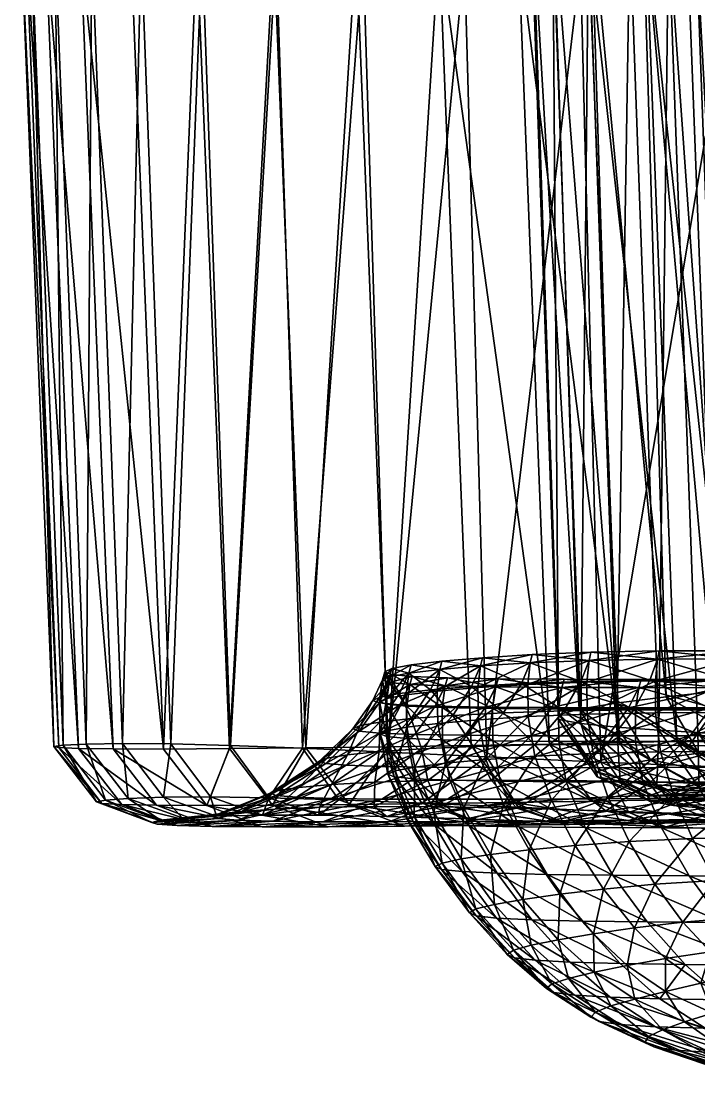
# Model space of a CAD drawing. Header units: centimetres. Extents: x -435 to 435, y -484 to 487.
# Drawn here: x -434.42 to -421.94, y -421.97 to -402.11 of the extents above; entities that cross this region are included whole.
import ezdxf

# ---------------------------------------------------------------- set-up
doc = ezdxf.new("R2010")
doc.units = ezdxf.units.CM
doc.layers.add('fabric', color=7, linetype='Continuous', true_color=0x58b11b)

msp = doc.modelspace()

# ---------------------------------------------------------------- meshes
at = {"layer": 'fabric', "color": 104, "true_color": 0x009436}
mesh = msp.add_polyface(dxfattribs=at)
corners = [(-424.623, -400.296, -355.979), (-424.109, -415.068, -355.944), (-424.517, -414.991, -378.135), (-423.965, -400.355, -327.902), (-423.442, -415.133, -327.882), (-422.67, -415.189, -296.029), (-423.202, -400.407, -296.039), (-422.49, -400.451, -262.474), (-421.95, -415.236, -262.471), (-421.768, -400.551, -163.008), (-422.145, -400.579, -129.389), (-421.581, -415.367, -129.389), (-421.209, -415.339, -163.008), (-421.729, -400.521, -196.22), (-421.176, -415.309, -196.221), (-421.984, -400.488, -229.288), (-421.438, -415.275, -229.288), (-424.11, -401.073, 239.639), (-423.74, -415.781, 239), (-425.841, -415.681, 236.264), (-421.294, -401.176, 242.117), (-420.973, -415.891, 241.434), (-421.401, -414.45, -407.911), (-421.808, -399.737, -408.113), (-422.968, -399.852, -406.591), (-422.531, -414.574, -406.422), (-420.098, -414.329, -409.12), (-420.472, -399.625, -409.353), (-423.921, -399.958, -404.743), (-423.462, -414.691, -404.607), (-424.616, -400.057, -400.665), (-424.139, -414.801, -400.559), (-425.02, -400.227, -378.188), (-424.509, -414.902, -392.371), (-425, -400.147, -392.448), (-422.903, -400.607, -95.103), (-422.333, -415.395, -95.103), (-423.968, -400.634, -60.634), (-423.392, -415.422, -60.634), (-425.264, -400.66, -26.466), (-424.683, -415.449, -26.466), (-419.581, -413.745, 234.979), (-419.605, -413.899, 234.994), (-421.244, -413.877, 232.714), (-421.216, -413.724, 232.701), (-421.281, -414.277, 232.705), (-423.922, -413.754, 227.104), (-423.955, -413.906, 227.116), (-425.042, -413.949, 223.717), (-425.007, -413.797, 223.707), (-425.086, -414.349, 223.716), (-422.692, -413.881, 230.101), (-422.661, -413.729, 230.089), (-422.732, -414.281, 230.095), (-423.998, -414.306, 227.112)]
mesh.append_faces([[corners[k] for k in face] for face in [(0, 1, 2), (3, 4, 1), (1, 0, 3), (5, 6, 7), (7, 8, 5), (4, 3, 6), (6, 5, 4), (9, 10, 11), (11, 12, 9), (13, 9, 12), (12, 14, 13), (7, 15, 16), (16, 8, 7), (15, 13, 14), (14, 16, 15), (17, 18, 19), (20, 21, 18), (18, 17, 20), (22, 23, 24), (24, 25, 22), (26, 27, 23), (23, 22, 26), (28, 29, 25), (25, 24, 28), (30, 31, 29), (29, 28, 30), (32, 2, 33), (31, 30, 34), (34, 33, 31), (35, 36, 11), (11, 10, 35), (37, 38, 36), (36, 35, 37), (38, 37, 39), (39, 40, 38), (41, 42, 43), (43, 44, 41), (45, 43, 42), (46, 47, 48), (48, 49, 46), (50, 48, 47), (51, 52, 44), (44, 43, 51), (53, 51, 43), (47, 46, 52), (52, 51, 47), (54, 47, 51)]], dxfattribs={"vtx2": -1, "color": 104})
mesh = msp.add_polyface(dxfattribs=at)
corners = [(-424.517, -414.991, -378.135), (-425.02, -400.227, -378.188), (-424.623, -400.296, -355.979), (-425.841, -415.681, 236.264), (-426.255, -400.976, 236.853), (-424.11, -401.073, 239.639), (-433.334, -400.751, 145.337), (-432.731, -415.536, 145.299), (-431.805, -415.538, 123.001), (-432.407, -400.751, 123.024), (-433.975, -400.745, 164.524), (-433.373, -415.526, 164.466), (-433.737, -415.51, 180.534), (-434.336, -400.735, 180.619), (-434.423, -400.722, 193.655), (-433.828, -415.49, 193.535), (-431.088, -400.755, 226.297), (-430.569, -415.473, 225.896), (-431.672, -415.442, 221.625), (-432.214, -400.715, 221.961), (-429.729, -400.813, 230.208), (-429.24, -415.524, 229.74), (-427.669, -415.594, 233.187), (-428.123, -400.888, 233.717), (-434.241, -400.707, 203.663), (-433.655, -415.466, 203.498), (-433.804, -400.697, 211.287), (-433.228, -415.446, 211.071), (-432.562, -415.436, 216.898), (-433.124, -400.698, 217.172), (-424.509, -414.902, -392.371), (-425, -400.147, -392.448), (-424.683, -415.449, -26.466), (-425.264, -400.66, -26.466), (-426.717, -400.685, 6.917), (-426.13, -415.473, 6.915), (-431.189, -400.742, 97.554), (-430.589, -415.531, 97.54), (-429.772, -400.727, 69.398), (-429.176, -415.516, 69.391), (-428.251, -400.708, 39.029), (-427.659, -415.497, 39.025), (-425.007, -413.797, 223.707), (-425.042, -413.949, 223.717), (-425.958, -414.004, 219.866), (-425.921, -413.853, 219.857), (-426.004, -414.404, 219.867), (-427.237, -413.987, 210.033), (-427.277, -414.138, 210.039), (-427.636, -414.205, 202.767), (-427.595, -414.054, 202.763), (-426.71, -414.069, 215.523), (-426.672, -413.918, 215.515)]
mesh.append_faces([[corners[k] for k in face] for face in [(0, 1, 2), (3, 4, 5), (6, 7, 8), (8, 9, 6), (10, 11, 7), (7, 6, 10), (12, 13, 14), (14, 15, 12), (11, 10, 13), (13, 12, 11), (16, 17, 18), (18, 19, 16), (20, 21, 17), (17, 16, 20), (22, 23, 4), (4, 3, 22), (21, 20, 23), (23, 22, 21), (24, 25, 15), (15, 14, 24), (26, 27, 25), (25, 24, 26), (28, 29, 19), (19, 18, 28), (27, 26, 29), (29, 28, 27), (30, 31, 1), (32, 33, 34), (34, 35, 32), (36, 9, 8), (8, 37, 36), (38, 36, 37), (37, 39, 38), (34, 40, 41), (41, 35, 34), (40, 38, 39), (39, 41, 40), (42, 43, 44), (44, 45, 42), (46, 44, 43), (47, 48, 49), (49, 50, 47), (51, 52, 45), (45, 44, 51), (48, 47, 52), (52, 51, 48)]], dxfattribs={"vtx2": -1, "color": 104})
at = {"layer": 'fabric', "color": 146, "true_color": 0x006c85}
mesh = msp.add_polyface(dxfattribs=at)
corners = [(-424.422, -414.834, 227.3), (-424.957, -415.464, 227.517), (-423.633, -415.457, 230.574), (-425.042, -413.949, 223.717), (-425.007, -413.797, 223.707), (-425.921, -413.853, 219.857), (-425.958, -414.004, 219.866), (-425.2, -414.331, 223.766), (-426.123, -414.384, 219.907), (-423.955, -413.906, 227.116), (-423.922, -413.754, 227.104), (-424.105, -414.29, 227.173), (-426.091, -415.491, 224.051), (-425.532, -414.869, 223.872), (-426.467, -414.918, 219.992), (-427.045, -415.532, 220.136), (-427.234, -414.978, 215.622), (-426.88, -414.447, 215.555), (-426.672, -413.918, 215.515), (-426.71, -414.069, 215.523), (-427.237, -413.987, 210.033), (-427.277, -414.138, 210.039), (-426.609, -414.374, 145.322), (-426.565, -414.224, 145.322), (-425.632, -414.242, 123.115), (-425.677, -414.391, 123.114), (-426.793, -414.747, 145.32), (-425.862, -414.764, 123.109), (-427.261, -414.348, 164.364), (-427.444, -414.722, 164.365), (-426.24, -415.285, 123.098), (-426.861, -415.876, 123.08), (-427.789, -415.861, 145.304), (-427.169, -415.269, 145.314), (-425.022, -415.293, 97.691), (-425.645, -415.882, 97.667), (-424.643, -414.774, 97.705), (-423.608, -415.296, 69.57), (-424.233, -415.883, 69.544), (-423.227, -414.778, 69.586), (-424.411, -414.252, 97.713), (-424.456, -414.401, 97.712)]
mesh.append_faces([[corners[k] for k in face] for face in [(0, 1, 2), (3, 4, 5), (5, 6, 3), (7, 3, 6), (6, 8, 7), (9, 10, 4), (4, 3, 9), (11, 9, 3), (3, 7, 11), (12, 13, 14), (14, 15, 12), (1, 0, 13), (13, 12, 1), (13, 7, 8), (8, 14, 13), (0, 11, 7), (7, 13, 0), (15, 14, 16), (17, 16, 14), (14, 8, 17), (18, 19, 6), (6, 5, 18), (19, 18, 20), (19, 17, 8), (8, 6, 19), (17, 19, 21), (22, 23, 24), (24, 25, 22), (26, 22, 25), (25, 27, 26), (23, 22, 28), (22, 26, 29), (30, 31, 32), (33, 26, 27), (27, 30, 33), (34, 35, 31), (31, 30, 34), (36, 34, 30), (30, 27, 36), (37, 38, 35), (35, 34, 37), (34, 36, 39), (40, 41, 25), (25, 24, 40), (41, 36, 27), (27, 25, 41)]], dxfattribs={"vtx2": -1, "color": 146})
mesh = msp.add_polyface(dxfattribs=at)
corners = [(-419.605, -413.899, 234.994), (-419.581, -413.745, 234.979), (-421.216, -413.724, 232.701), (-421.244, -413.877, 232.714), (-419.719, -414.29, 235.077), (-421.372, -414.266, 232.789), (-420.383, -415.509, 235.61), (-419.965, -414.85, 235.269), (-421.646, -414.821, 232.959), (-422.111, -415.471, 233.259), (-423.129, -414.816, 230.316), (-423.633, -415.457, 230.574), (-422.831, -414.268, 230.168), (-424.422, -414.834, 227.3), (-424.105, -414.29, 227.173), (-422.661, -413.729, 230.089), (-422.691, -413.881, 230.101), (-423.922, -413.754, 227.104), (-423.955, -413.906, 227.116), (-423.227, -414.778, 69.586), (-423.608, -415.296, 69.57), (-425.022, -415.293, 97.691), (-422.993, -414.257, 69.596), (-423.039, -414.406, 69.594), (-424.456, -414.401, 97.712), (-424.411, -414.252, 97.713), (-424.643, -414.774, 97.705), (-421.518, -414.407, 39.237), (-421.472, -414.258, 39.239), (-419.939, -414.257, 7.122), (-419.985, -414.406, 7.12), (-421.707, -414.778, 39.229), (-420.176, -414.776, 7.112), (-422.717, -415.879, 39.187), (-422.09, -415.294, 39.213), (-420.561, -415.291, 7.097), (-421.19, -415.873, 7.072), (-424.233, -415.883, 69.544), (-419.113, -415.288, -26.301), (-419.745, -415.867, -26.324)]
mesh.append_faces([[corners[k] for k in face] for face in [(0, 1, 2), (2, 3, 0), (4, 0, 3), (3, 5, 4), (6, 7, 8), (8, 9, 6), (7, 4, 5), (5, 8, 7), (10, 11, 9), (9, 8, 10), (12, 10, 8), (8, 5, 12), (11, 10, 13), (14, 13, 10), (10, 12, 14), (15, 16, 3), (3, 2, 15), (17, 18, 16), (16, 15, 17), (16, 12, 5), (5, 3, 16), (18, 14, 12), (12, 16, 18), (19, 20, 21), (22, 23, 24), (24, 25, 22), (23, 19, 26), (26, 24, 23), (27, 28, 29), (29, 30, 27), (31, 27, 30), (30, 32, 31), (23, 22, 28), (28, 27, 23), (19, 23, 27), (27, 31, 19), (33, 34, 35), (35, 36, 33), (37, 20, 34), (34, 33, 37), (34, 31, 32), (32, 35, 34), (20, 19, 31), (31, 34, 20), (38, 39, 36), (36, 35, 38)]], dxfattribs={"vtx2": -1, "color": 146})
at = {"layer": 'fabric', "color": 104, "true_color": 0x009436}
mesh = msp.add_polyface(dxfattribs=at)
corners = [(-423.803, -416.052, -378.042), (-424.517, -414.991, -378.135), (-424.109, -415.068, -355.944), (-420.853, -415.491, -407.536), (-421.401, -414.45, -407.911), (-422.531, -414.574, -406.422), (-421.933, -415.616, -406.105), (-423.462, -414.691, -404.607), (-422.824, -415.738, -404.351), (-424.139, -414.801, -400.559), (-423.814, -415.958, -392.23), (-424.509, -414.902, -392.371), (-423.469, -415.853, -400.363), (-425.857, -415.733, 219.737), (-425.992, -414.999, 219.833), (-425.077, -414.941, 223.671), (-425.086, -414.349, 223.716), (-423.992, -414.896, 227.054), (-423.881, -415.621, 226.904), (-424.952, -415.671, 223.549), (-423.998, -414.306, 227.112), (-425.042, -413.949, 223.717), (-426.004, -414.404, 219.867), (-423.955, -413.906, 227.116), (-421.244, -413.877, 232.714), (-421.281, -414.277, 232.705), (-422.732, -414.281, 230.095), (-422.692, -413.881, 230.101), (-422.635, -415.589, 229.845), (-422.73, -414.869, 230.024), (-421.284, -414.864, 232.623), (-421.207, -415.578, 232.419), (-421.581, -414.805, 39.231), (-421.583, -415.402, 39.22), (-420.055, -415.401, 7.104), (-423.1, -414.804, 69.587), (-423.101, -415.401, 69.576), (-421.472, -414.258, 39.239), (-421.518, -414.407, 39.237), (-419.985, -414.406, 7.12), (-422.993, -414.257, 69.596), (-423.039, -414.406, 69.594), (-420.049, -414.804, 7.114), (-424.456, -414.401, 97.712), (-424.411, -414.252, 97.713), (-425.632, -414.242, 123.115), (-425.677, -414.391, 123.114), (-424.516, -414.8, 97.706), (-425.735, -414.79, 123.108), (-424.514, -415.397, 97.693), (-425.732, -415.387, 123.095)]
mesh.append_faces([[corners[k] for k in face] for face in [(0, 1, 2), (3, 4, 5), (5, 6, 3), (7, 8, 6), (6, 5, 7), (8, 7, 9), (10, 11, 1), (12, 9, 11), (13, 14, 15), (16, 15, 14), (17, 18, 19), (19, 15, 17), (20, 17, 15), (15, 16, 20), (21, 16, 22), (23, 20, 16), (24, 25, 26), (27, 26, 20), (28, 29, 30), (30, 31, 28), (18, 17, 29), (29, 28, 18), (29, 26, 25), (25, 30, 29), (17, 20, 26), (26, 29, 17), (32, 33, 34), (35, 36, 33), (33, 32, 35), (37, 38, 39), (40, 41, 38), (38, 37, 40), (38, 32, 42), (41, 35, 32), (32, 38, 41), (43, 44, 45), (45, 46, 43), (47, 43, 46), (46, 48, 47), (41, 40, 44), (44, 43, 41), (35, 41, 43), (43, 47, 35), (49, 47, 48), (48, 50, 49), (36, 35, 47), (47, 49, 36)]], dxfattribs={"vtx2": -1, "color": 104})
at = {"layer": 'fabric', "color": 146, "true_color": 0x006c85}
mesh = msp.add_polyface(dxfattribs=at)
corners = [(-427.234, -414.978, 215.622), (-427.825, -415.585, 215.733), (-427.045, -415.532, 220.136), (-427.812, -415.042, 210.114), (-428.413, -415.645, 210.196), (-427.451, -414.515, 210.064), (-426.88, -414.447, 215.555), (-427.237, -413.987, 210.033), (-427.277, -414.138, 210.039), (-426.71, -414.069, 215.523), (-427.636, -414.205, 202.767), (-427.595, -414.054, 202.763), (-427.723, -414.114, 193.056), (-427.765, -414.264, 193.059), (-427.813, -414.581, 202.785), (-427.945, -414.64, 193.071), (-428.787, -415.706, 202.876), (-428.179, -415.106, 202.82), (-428.314, -415.164, 193.092), (-428.927, -415.761, 193.126), (-428.197, -415.209, 180.284), (-428.813, -415.804, 180.3), (-427.825, -414.686, 180.273), (-427.818, -415.244, 164.367), (-428.437, -415.838, 164.368), (-427.444, -414.722, 164.365), (-427.601, -414.162, 180.266), (-427.643, -414.312, 180.268), (-427.217, -414.198, 164.364), (-427.261, -414.348, 164.364), (-426.565, -414.224, 145.322), (-426.609, -414.374, 145.322), (-427.789, -415.861, 145.304), (-427.169, -415.269, 145.314), (-426.24, -415.285, 123.098), (-426.793, -414.747, 145.32)]
mesh.append_faces([[corners[k] for k in face] for face in [(0, 1, 2), (3, 4, 1), (1, 0, 3), (5, 3, 0), (0, 6, 5), (7, 8, 9), (8, 5, 6), (10, 11, 12), (12, 13, 10), (14, 10, 13), (13, 15, 14), (8, 7, 11), (11, 10, 8), (5, 8, 10), (10, 14, 5), (16, 17, 18), (18, 19, 16), (4, 3, 17), (17, 16, 4), (17, 14, 15), (15, 18, 17), (3, 5, 14), (14, 17, 3), (20, 21, 19), (19, 18, 20), (22, 20, 18), (18, 15, 22), (23, 24, 21), (21, 20, 23), (25, 23, 20), (20, 22, 25), (26, 27, 13), (13, 12, 26), (28, 29, 27), (27, 26, 28), (27, 22, 15), (15, 13, 27), (29, 25, 22), (22, 27, 29), (29, 28, 30), (25, 29, 31), (32, 33, 34), (24, 23, 33), (33, 32, 24), (23, 25, 35), (35, 33, 23)]], dxfattribs={"vtx2": -1, "color": 146})
at = {"layer": 'fabric', "color": 104, "true_color": 0x009436}
mesh = msp.add_polyface(dxfattribs=at)
corners = [(-426.666, -414.773, 145.317), (-426.661, -415.369, 145.305), (-425.732, -415.387, 123.095), (-425.735, -414.79, 123.108), (-427.317, -414.747, 164.361), (-427.311, -415.344, 164.348), (-426.565, -414.224, 145.322), (-426.609, -414.374, 145.322), (-425.677, -414.391, 123.114), (-425.632, -414.242, 123.115), (-427.217, -414.198, 164.364), (-427.261, -414.348, 164.364), (-427.643, -414.312, 180.268), (-427.601, -414.162, 180.266), (-427.723, -414.114, 193.056), (-427.765, -414.264, 193.059), (-427.698, -414.711, 180.265), (-427.818, -414.664, 193.058), (-427.691, -415.308, 180.252), (-427.809, -415.26, 193.044), (-425.992, -414.999, 219.833), (-426.004, -414.404, 219.867), (-425.086, -414.349, 223.716), (-427.687, -414.604, 202.768), (-427.677, -415.201, 202.751), (-427.531, -415.942, 202.703), (-427.314, -415.133, 210.02), (-427.327, -414.538, 210.04), (-427.595, -414.054, 202.763), (-427.636, -414.205, 202.767), (-427.277, -414.138, 210.039), (-426.758, -414.469, 215.524), (-426.71, -414.069, 215.523), (-425.958, -414.004, 219.866), (-426.604, -415.802, 215.423), (-426.746, -415.065, 215.498), (-427.17, -415.873, 209.96)]
mesh.append_faces([[corners[k] for k in face] for face in [(0, 1, 2), (2, 3, 0), (4, 5, 1), (1, 0, 4), (6, 7, 8), (8, 9, 6), (10, 11, 7), (7, 6, 10), (7, 0, 3), (3, 8, 7), (11, 4, 0), (0, 7, 11), (12, 13, 14), (14, 15, 12), (16, 12, 15), (15, 17, 16), (11, 10, 13), (13, 12, 11), (4, 11, 12), (12, 16, 4), (18, 16, 17), (17, 19, 18), (5, 4, 16), (16, 18, 5), (20, 21, 22), (23, 24, 19), (19, 17, 23), (25, 24, 26), (27, 26, 24), (24, 23, 27), (28, 29, 15), (15, 14, 28), (29, 23, 17), (17, 15, 29), (30, 27, 23), (23, 29, 30), (31, 32, 33), (33, 21, 31), (27, 30, 32), (32, 31, 27), (34, 35, 20), (36, 26, 35), (35, 31, 21), (21, 20, 35), (26, 27, 31), (31, 35, 26)]], dxfattribs={"vtx2": -1, "color": 104})
mesh = msp.add_polyface(dxfattribs=at)
corners = [(-427.042, -416.536, 232.613), (-427.669, -415.594, 233.187), (-425.841, -415.681, 236.264), (-425.265, -416.614, 235.618), (-426.13, -415.473, 6.915), (-425.342, -416.523, 6.925), (-423.899, -416.5, -26.456), (-426.867, -416.545, 39.034), (-426.52, -416.113, 145.28), (-426.167, -416.953, 145.241), (-425.241, -416.972, 123.041), (-425.593, -416.131, 123.074), (-427.168, -416.087, 164.32), (-426.814, -416.925, 164.273), (-424.725, -417.852, 122.999), (-425.649, -417.831, 145.191), (-426.296, -417.801, 164.211), (-427.193, -416.887, 180.161), (-425.531, -416.553, 219.554), (-425.857, -415.733, 219.737), (-424.952, -415.671, 223.549), (-425.062, -417.401, 219.308), (-424.65, -416.482, 223.318), (-426.263, -416.628, 215.278), (-426.604, -415.802, 215.423), (-425.772, -417.485, 215.083), (-426.821, -416.703, 209.846), (-426.316, -417.567, 209.691), (-426.928, -416.122, 224.322), (-426.091, -415.491, 224.051), (-427.045, -415.532, 220.136), (-425.759, -416.11, 227.849), (-424.957, -415.464, 227.517), (-426.709, -416.604, 228.267), (-426.21, -416.825, 232.027), (-424.497, -416.889, 234.948), (-425.288, -416.629, 231.467), (-424.391, -416.117, 230.97), (-425.846, -416.948, 39.063), (-424.323, -416.93, 6.953), (-427.359, -416.963, 69.424), (-426.239, -416.876, 69.463), (-424.726, -416.865, 39.103), (-425.645, -415.882, 97.667), (-426.564, -416.466, 97.633), (-427.779, -416.461, 123.052), (-426.861, -415.876, 123.08), (-424.233, -415.883, 69.544), (-425.154, -416.463, 69.505), (-427.649, -416.882, 97.594), (-426.661, -415.369, 145.305), (-425.732, -415.387, 123.095), (-427.311, -415.344, 164.348), (-425.077, -414.941, 223.671), (-425.992, -414.999, 219.833), (-426.746, -415.065, 215.498), (-427.17, -415.873, 209.96), (-424.377, -416.142, 97.674)]
mesh.append_faces([[corners[k] for k in face] for face in [(0, 1, 2), (2, 3, 0), (4, 5, 6), (7, 5, 4), (8, 9, 10), (10, 11, 8), (12, 13, 9), (9, 8, 12), (14, 10, 9), (15, 9, 13), (16, 13, 17), (18, 19, 20), (21, 18, 22), (23, 24, 19), (19, 18, 23), (25, 23, 18), (18, 21, 25), (24, 23, 26), (27, 26, 23), (23, 25, 27), (28, 29, 30), (31, 32, 29), (29, 28, 31), (33, 31, 28), (34, 0, 3), (3, 35, 34), (36, 34, 35), (34, 36, 33), (31, 33, 36), (36, 37, 31), (7, 38, 39), (39, 5, 7), (40, 41, 42), (42, 38, 40), (43, 44, 45), (45, 46, 43), (47, 48, 44), (44, 43, 47), (48, 41, 49), (49, 44, 48), (50, 8, 11), (11, 51, 50), (8, 50, 52), (53, 20, 19), (54, 19, 24), (55, 24, 56), (51, 11, 57)]], dxfattribs={"vtx2": -1, "color": 104})
mesh = msp.add_polyface(dxfattribs=at)
corners = [(-424.109, -415.068, -355.944), (-423.381, -416.132, -355.887), (-423.803, -416.052, -378.042), (-423.442, -415.133, -327.882), (-423.74, -415.781, 239), (-423.224, -416.71, 238.289), (-425.265, -416.614, 235.618), (-425.841, -415.681, 236.264), (-424.139, -414.801, -400.559), (-423.469, -415.853, -400.363), (-422.824, -415.738, -404.351), (-424.517, -414.991, -378.135), (-423.814, -415.958, -392.23), (-424.509, -414.902, -392.371), (-423.899, -416.5, -26.456), (-424.683, -415.449, -26.466), (-426.13, -415.473, 6.915), (-422.612, -416.476, -60.624), (-423.392, -415.422, -60.634), (-424.952, -415.671, 223.549), (-424.65, -416.482, 223.318), (-425.531, -416.553, 219.554), (-423.881, -415.621, 226.904), (-423.608, -416.423, 226.622), (-424.213, -417.319, 223.01), (-425.062, -417.401, 219.308), (-423.214, -417.246, 226.245), (-422.635, -415.589, 229.845), (-424.028, -416.985, 97.645), (-424.377, -416.142, 97.674), (-425.593, -416.131, 123.074), (-425.241, -416.972, 123.041), (-423.514, -417.867, 97.61), (-422.62, -416.992, 69.533), (-422.966, -416.147, 69.558), (-422.533, -416.974, 237.537), (-424.497, -416.889, 234.948), (-423.644, -416.676, 234.3), (-425.288, -416.629, 231.467), (-423.633, -415.457, 230.574), (-424.391, -416.117, 230.97), (-422.813, -416.146, 233.721), (-424.957, -415.464, 227.517), (-425.759, -416.11, 227.849), (-424.726, -416.865, 39.103), (-423.64, -416.456, 39.147), (-422.115, -416.446, 7.034), (-423.203, -416.851, 6.992), (-425.154, -416.463, 69.505), (-424.233, -415.883, 69.544), (-422.717, -415.879, 39.187), (-426.239, -416.876, 69.463), (-425.846, -416.948, 39.063), (-424.323, -416.93, 6.953), (-422.881, -416.91, -26.43), (-425.342, -416.523, 6.925), (-422.837, -416.501, -377.895), (-422.876, -416.409, -392.005), (-422.569, -416.305, -400.047), (-424.514, -415.397, 97.693), (-425.732, -415.387, 123.095), (-423.101, -415.401, 69.576)]
mesh.append_faces([[corners[k] for k in face] for face in [(0, 1, 2), (1, 0, 3), (4, 5, 6), (6, 7, 4), (8, 9, 10), (11, 2, 12), (13, 12, 9), (14, 15, 16), (17, 18, 15), (15, 14, 17), (19, 20, 21), (22, 23, 20), (20, 19, 22), (20, 24, 25), (23, 26, 24), (24, 20, 23), (23, 22, 27), (28, 29, 30), (30, 31, 28), (32, 28, 31), (33, 34, 29), (29, 28, 33), (5, 35, 36), (36, 6, 5), (37, 36, 35), (36, 37, 38), (39, 40, 41), (42, 43, 40), (40, 39, 42), (40, 38, 37), (37, 41, 40), (44, 45, 46), (46, 47, 44), (48, 49, 50), (50, 45, 48), (51, 48, 45), (45, 44, 51), (52, 44, 47), (47, 53, 52), (54, 14, 55), (55, 53, 54), (56, 2, 1), (57, 12, 2), (58, 9, 12), (29, 59, 60), (34, 61, 59), (59, 29, 34)]], dxfattribs={"vtx2": -1, "color": 104})
mesh = msp.add_polyface(dxfattribs=at)
corners = [(-428.57, -416.477, 229.241), (-429.24, -415.524, 229.74), (-427.669, -415.594, 233.187), (-427.042, -416.536, 232.613), (-426.13, -415.473, 6.915), (-427.659, -415.497, 39.025), (-426.867, -416.545, 39.034), (-429.176, -415.516, 69.391), (-428.381, -416.563, 69.397), (-427.193, -416.887, 180.161), (-427.547, -416.05, 180.219), (-427.665, -416.002, 193.005), (-427.311, -416.838, 192.933), (-426.675, -417.761, 180.084), (-426.814, -416.925, 164.273), (-427.168, -416.087, 164.32), (-427.531, -415.942, 202.703), (-427.179, -416.775, 202.612), (-427.17, -415.873, 209.96), (-426.821, -416.703, 209.846), (-426.795, -417.709, 192.836), (-426.666, -417.643, 202.49), (-426.604, -415.802, 215.423), (-427.045, -415.532, 220.136), (-427.907, -416.151, 220.351), (-426.928, -416.122, 224.322), (-427.919, -416.599, 224.664), (-428.928, -416.614, 220.622), (-426.709, -416.604, 228.267), (-427.686, -416.782, 228.74), (-428.939, -416.759, 225.054), (-426.21, -416.825, 232.027), (-427.825, -415.585, 215.733), (-428.707, -416.195, 215.898), (-428.413, -415.645, 210.196), (-428.706, -416.449, 145.288), (-427.789, -415.861, 145.304), (-426.861, -415.876, 123.08), (-427.779, -416.461, 123.052), (-427.359, -416.963, 69.424), (-425.846, -416.948, 39.063), (-429.792, -416.575, 97.54), (-426.239, -416.876, 69.463), (-428.768, -416.972, 97.561), (-427.649, -416.882, 97.594), (-426.564, -416.466, 97.633), (-428.863, -416.881, 123.023), (-427.311, -415.344, 164.348), (-426.52, -416.113, 145.28), (-427.691, -415.308, 180.252), (-427.809, -415.26, 193.044), (-427.677, -415.201, 202.751), (-427.314, -415.133, 210.02)]
mesh.append_faces([[corners[k] for k in face] for face in [(0, 1, 2), (2, 3, 0), (4, 5, 6), (5, 7, 8), (8, 6, 5), (9, 10, 11), (11, 12, 9), (13, 9, 12), (14, 15, 10), (10, 9, 14), (16, 17, 12), (12, 11, 16), (18, 19, 17), (17, 16, 18), (20, 12, 17), (21, 17, 19), (19, 18, 22), (23, 24, 25), (26, 25, 24), (24, 27, 26), (25, 26, 28), (0, 29, 30), (29, 28, 26), (26, 30, 29), (29, 0, 3), (3, 31, 29), (28, 29, 31), (32, 33, 24), (24, 23, 32), (33, 32, 34), (35, 36, 37), (37, 38, 35), (8, 39, 40), (40, 6, 8), (39, 8, 41), (42, 39, 43), (43, 44, 42), (45, 44, 46), (46, 38, 45), (47, 15, 48), (10, 49, 50), (50, 11, 10), (15, 47, 49), (49, 10, 15), (51, 16, 11), (11, 50, 51), (52, 18, 16)]], dxfattribs={"vtx2": -1, "color": 104})
mesh = msp.add_polyface(dxfattribs=at)
corners = [(-423.442, -415.133, -327.882), (-422.704, -416.198, -327.849), (-423.381, -416.132, -355.887), (-421.924, -416.254, -296.014), (-422.67, -415.189, -296.029), (-421.95, -415.236, -262.471), (-423.224, -416.71, 238.289), (-423.74, -415.781, 239), (-420.973, -415.891, 241.434), (-423.392, -415.422, -60.634), (-422.612, -416.476, -60.624), (-421.558, -416.451, -95.096), (-422.333, -415.395, -95.103), (-422.396, -416.381, 229.513), (-422.635, -415.589, 229.845), (-421.207, -415.578, 232.419), (-422.049, -417.191, 229.068), (-421.004, -416.361, 232.042), (-423.608, -416.423, 226.622), (-423.214, -417.246, 226.245), (-422.966, -416.147, 69.558), (-422.62, -416.992, 69.533), (-421.108, -416.996, 39.182), (-421.451, -416.149, 39.204), (-422.109, -417.876, 69.502), (-424.028, -416.985, 97.645), (-422.111, -415.471, 233.259), (-422.813, -416.146, 233.721), (-421.016, -416.199, 236.14), (-421.764, -416.745, 236.802), (-423.644, -416.676, 234.3), (-422.533, -416.974, 237.537), (-420.522, -416.82, 240.665), (-423.633, -415.457, 230.574), (-423.64, -416.456, 39.147), (-422.717, -415.879, 39.187), (-421.19, -415.873, 7.072), (-422.115, -416.446, 7.034), (-421.761, -416.836, -26.395), (-422.881, -416.91, -26.43), (-424.323, -416.93, 6.953), (-423.203, -416.851, 6.992), (-421.596, -416.89, -60.603), (-423.899, -416.5, -26.456), (-420.671, -416.436, -26.358), (-422.398, -416.578, -355.798), (-422.837, -416.501, -377.895), (-421.709, -416.642, -327.802), (-421.754, -416.485, -377.72), (-422.824, -415.738, -404.351), (-421.974, -416.193, -403.937), (-421.146, -416.076, -405.593), (-421.933, -415.616, -406.105), (-423.469, -415.853, -400.363), (-422.569, -416.305, -400.047), (-421.027, -416.196, -403.436), (-423.803, -416.052, -378.042), (-422.876, -416.409, -392.005), (-421.824, -416.398, -391.735), (-423.814, -415.958, -392.23), (-421.562, -416.301, -399.665), (-423.101, -415.401, 69.576), (-421.583, -415.402, 39.22)]
mesh.append_faces([[corners[k] for k in face] for face in [(0, 1, 2), (3, 4, 5), (1, 0, 4), (4, 3, 1), (6, 7, 8), (9, 10, 11), (11, 12, 9), (13, 14, 15), (16, 13, 17), (14, 13, 18), (19, 18, 13), (13, 16, 19), (20, 21, 22), (22, 23, 20), (24, 21, 25), (26, 27, 28), (29, 28, 27), (27, 30, 29), (31, 6, 32), (31, 29, 30), (27, 26, 33), (34, 35, 36), (36, 37, 34), (38, 39, 40), (40, 41, 38), (42, 10, 43), (43, 39, 42), (44, 38, 41), (41, 37, 44), (2, 45, 46), (1, 47, 45), (45, 2, 1), (48, 46, 45), (47, 1, 3), (49, 50, 51), (51, 52, 49), (53, 54, 50), (50, 49, 53), (55, 50, 54), (56, 46, 57), (58, 57, 46), (46, 48, 58), (59, 57, 54), (60, 54, 57), (57, 58, 60), (61, 20, 23), (23, 62, 61)]], dxfattribs={"vtx2": -1, "color": 104})
mesh = msp.add_polyface(dxfattribs=at)
corners = [(-421.95, -415.236, -262.471), (-421.199, -416.3, -262.466), (-421.924, -416.254, -296.014), (-421.209, -415.339, -163.008), (-421.581, -415.367, -129.389), (-420.809, -416.425, -129.385), (-420.443, -416.399, -163.007), (-421.176, -415.309, -196.221), (-421.438, -415.275, -229.288), (-420.681, -416.339, -229.288), (-420.414, -416.371, -196.221), (-420.973, -415.891, 241.434), (-420.522, -416.82, 240.665), (-423.224, -416.71, 238.289), (-422.333, -415.395, -95.103), (-421.558, -416.451, -95.096), (-421.207, -415.578, 232.419), (-421.004, -416.361, 232.042), (-422.396, -416.381, 229.513), (-420.708, -417.16, 231.534), (-422.049, -417.191, 229.068), (-421.451, -416.149, 39.204), (-421.108, -416.996, 39.182), (-419.586, -416.998, 7.071), (-420.602, -417.883, 39.155), (-422.62, -416.992, 69.533), (-421.016, -416.199, 236.14), (-420.383, -415.509, 235.61), (-422.111, -415.471, 233.259), (-419.918, -417.075, 239.837), (-422.533, -416.974, 237.537), (-421.764, -416.745, 236.802), (-419.796, -416.847, -129.374), (-422.612, -416.476, -60.624), (-421.596, -416.89, -60.603), (-420.543, -416.868, -95.079), (-420.476, -416.82, -60.573), (-422.881, -416.91, -26.43), (-421.761, -416.836, -26.395), (-419.745, -415.867, -26.324), (-420.671, -416.436, -26.358), (-422.115, -416.446, 7.034), (-421.19, -415.873, 7.072), (-421.294, -416.556, -355.693), (-420.206, -416.213, -355.585), (-420.685, -416.148, -377.539), (-421.754, -416.485, -377.72), (-420.594, -416.615, -327.746), (-422.398, -416.578, -355.798), (-421.709, -416.642, -327.802), (-420.924, -416.695, -295.993), (-420.195, -416.738, -262.46), (-421.562, -416.301, -399.665), (-420.572, -415.98, -399.272), (-420.097, -415.885, -402.92), (-421.027, -416.196, -403.436), (-421.974, -416.193, -403.937), (-420.275, -416.088, -404.975), (-421.146, -416.076, -405.593), (-422.569, -416.305, -400.047), (-420.788, -416.069, -391.456), (-421.824, -416.398, -391.735), (-420.143, -415.957, -406.934), (-420.853, -415.491, -407.536), (-421.933, -415.616, -406.105), (-421.583, -415.402, 39.22), (-419.926, -416.149, 7.09)]
mesh.append_faces([[corners[k] for k in face] for face in [(0, 1, 2), (3, 4, 5), (5, 6, 3), (7, 3, 6), (0, 8, 9), (9, 1, 0), (8, 7, 10), (10, 9, 8), (11, 12, 13), (14, 15, 5), (5, 4, 14), (16, 17, 18), (17, 19, 20), (21, 22, 23), (24, 22, 25), (26, 27, 28), (12, 29, 30), (31, 30, 29), (32, 5, 15), (33, 34, 35), (35, 15, 33), (36, 34, 37), (37, 38, 36), (39, 40, 41), (41, 42, 39), (43, 44, 45), (45, 46, 43), (44, 43, 47), (48, 43, 46), (49, 47, 43), (43, 48, 49), (50, 2, 1), (1, 51, 50), (2, 50, 49), (47, 49, 50), (52, 53, 54), (54, 55, 52), (56, 55, 57), (57, 58, 56), (59, 52, 55), (60, 61, 46), (46, 45, 60), (53, 52, 61), (61, 60, 53), (62, 63, 64), (64, 58, 62), (65, 21, 66)]], dxfattribs={"vtx2": -1, "color": 104})
mesh = msp.add_polyface(dxfattribs=at)
corners = [(-432.731, -415.536, 145.299), (-431.931, -416.575, 145.272), (-431.006, -416.58, 122.99), (-431.805, -415.538, 123.001), (-433.373, -415.526, 164.466), (-432.574, -416.562, 164.418), (-432.94, -416.541, 180.457), (-433.737, -415.51, 180.534), (-433.828, -415.49, 193.535), (-433.037, -416.513, 193.419), (-430.938, -416.421, 221.274), (-431.672, -415.442, 221.625), (-430.569, -415.473, 225.896), (-433.655, -415.466, 203.498), (-432.871, -416.481, 203.335), (-433.228, -415.446, 211.071), (-432.456, -416.45, 210.852), (-431.807, -416.428, 216.616), (-432.562, -415.436, 216.898), (-430.589, -415.531, 97.54), (-429.836, -416.355, 193.175), (-430.911, -416.785, 193.24), (-430.759, -416.739, 203.063), (-431.862, -416.851, 203.189), (-432.021, -416.892, 193.321), (-431.458, -416.811, 210.65), (-430.366, -416.69, 210.469), (-430.826, -416.777, 216.349), (-429.981, -416.758, 220.935), (-430.907, -416.966, 145.266), (-429.982, -416.974, 123), (-431.55, -416.95, 164.389), (-430.433, -416.851, 164.374), (-429.788, -416.871, 145.274), (-431.92, -416.925, 180.397), (-430.805, -416.823, 180.353)]
mesh.append_faces([[corners[k] for k in face] for face in [(0, 1, 2), (2, 3, 0), (4, 5, 1), (1, 0, 4), (6, 7, 8), (8, 9, 6), (5, 4, 7), (7, 6, 5), (10, 11, 12), (13, 14, 9), (9, 8, 13), (15, 16, 14), (14, 13, 15), (17, 18, 11), (11, 10, 17), (16, 15, 18), (18, 17, 16), (19, 3, 2), (20, 21, 22), (14, 23, 24), (24, 9, 14), (16, 25, 23), (23, 14, 16), (23, 22, 21), (21, 24, 23), (25, 26, 22), (22, 23, 25), (27, 17, 10), (10, 28, 27), (25, 16, 17), (17, 27, 25), (26, 25, 27), (1, 29, 30), (30, 2, 1), (5, 31, 29), (29, 1, 5), (31, 32, 33), (33, 29, 31), (34, 6, 9), (9, 24, 34), (35, 34, 24), (24, 21, 35), (31, 5, 6), (6, 34, 31), (32, 31, 34), (34, 35, 32)]], dxfattribs={"vtx2": -1, "color": 104})
mesh = msp.add_polyface(dxfattribs=at)
corners = [(-430.569, -415.473, 225.896), (-429.864, -416.438, 225.472), (-430.938, -416.421, 221.274), (-429.24, -415.524, 229.74), (-428.57, -416.477, 229.241), (-431.006, -416.58, 122.99), (-429.792, -416.575, 97.54), (-430.589, -415.531, 97.54), (-429.176, -415.516, 69.391), (-428.381, -416.563, 69.397), (-428.939, -416.759, 225.054), (-429.981, -416.758, 220.935), (-427.919, -416.599, 224.664), (-428.928, -416.614, 220.622), (-429.69, -416.304, 202.958), (-428.787, -415.706, 202.876), (-428.927, -415.761, 193.126), (-429.836, -416.355, 193.175), (-430.759, -416.739, 203.063), (-429.307, -416.248, 210.316), (-428.413, -415.645, 210.196), (-430.366, -416.69, 210.469), (-429.75, -416.646, 216.106), (-430.826, -416.777, 216.349), (-428.707, -416.195, 215.898), (-427.907, -416.151, 220.351), (-429.788, -416.871, 145.274), (-428.706, -416.449, 145.288), (-427.779, -416.461, 123.052), (-428.863, -416.881, 123.023), (-429.352, -416.427, 164.369), (-428.437, -415.838, 164.368), (-427.789, -415.861, 145.304), (-430.433, -416.851, 164.374), (-430.907, -416.966, 145.266), (-429.982, -416.974, 123), (-428.813, -415.804, 180.3), (-429.726, -416.396, 180.322), (-430.805, -416.823, 180.353), (-430.911, -416.785, 193.24), (-428.768, -416.972, 97.561), (-427.649, -416.882, 97.594), (-427.359, -416.963, 69.424)]
mesh.append_faces([[corners[k] for k in face] for face in [(0, 1, 2), (3, 4, 1), (1, 0, 3), (5, 6, 7), (8, 7, 6), (6, 9, 8), (1, 10, 11), (11, 2, 1), (10, 1, 4), (10, 12, 13), (13, 11, 10), (14, 15, 16), (16, 17, 14), (18, 14, 17), (19, 20, 15), (15, 14, 19), (21, 19, 14), (14, 18, 21), (22, 23, 11), (11, 13, 22), (23, 22, 21), (20, 19, 24), (24, 22, 13), (13, 25, 24), (19, 21, 22), (22, 24, 19), (26, 27, 28), (28, 29, 26), (30, 31, 32), (32, 27, 30), (33, 30, 27), (27, 26, 33), (34, 26, 29), (29, 35, 34), (36, 37, 17), (17, 16, 36), (31, 30, 37), (37, 36, 31), (37, 38, 39), (39, 17, 37), (30, 33, 38), (38, 37, 30), (40, 6, 5), (5, 35, 40), (41, 40, 35), (35, 29, 41), (6, 40, 42)]], dxfattribs={"vtx2": -1, "color": 104})
mesh = msp.add_polyface(dxfattribs=at)
corners = [(-424.603, -420.028, 179.808), (-425.333, -419.389, 179.901), (-425.463, -419.328, 192.606), (-424.741, -419.96, 192.493), (-424.215, -420.079, 163.987), (-424.95, -419.436, 164.063), (-425.35, -419.25, 202.203), (-424.64, -419.874, 202.063), (-425.025, -419.159, 209.33), (-424.334, -419.773, 209.156), (-424.522, -419.058, 214.627), (-425.649, -417.831, 145.191), (-425.012, -418.69, 145.133), (-424.09, -418.713, 122.951), (-424.725, -417.852, 122.999), (-425.659, -418.658, 164.14), (-424.303, -419.471, 145.07), (-426.296, -417.801, 164.211), (-426.167, -416.953, 145.241), (-426.814, -416.925, 164.273), (-427.311, -416.838, 192.933), (-426.795, -417.709, 192.836), (-426.675, -417.761, 180.084), (-427.193, -416.887, 180.161), (-426.039, -418.615, 179.995), (-426.163, -418.559, 192.724), (-424.494, -418.219, 219.025), (-425.062, -417.401, 219.308), (-424.213, -417.319, 223.01), (-426.041, -418.487, 202.35), (-426.666, -417.643, 202.49), (-425.701, -418.405, 209.514), (-426.316, -417.567, 209.691), (-427.179, -416.775, 202.612), (-426.821, -416.703, 209.846), (-425.176, -418.314, 214.859), (-425.772, -417.485, 215.083), (-425.241, -416.972, 123.041), (-423.514, -417.867, 97.61)]
mesh.append_faces([[corners[k] for k in face] for face in [(0, 1, 2), (2, 3, 0), (4, 5, 1), (1, 0, 4), (6, 7, 3), (3, 2, 6), (8, 9, 7), (7, 6, 8), (9, 8, 10), (11, 12, 13), (13, 14, 11), (15, 5, 16), (16, 12, 15), (17, 15, 12), (12, 11, 17), (18, 11, 14), (19, 17, 11), (20, 21, 22), (23, 22, 17), (1, 24, 25), (25, 2, 1), (5, 15, 24), (24, 1, 5), (24, 22, 21), (21, 25, 24), (15, 17, 22), (22, 24, 15), (26, 27, 28), (29, 6, 2), (2, 25, 29), (30, 29, 25), (25, 21, 30), (31, 8, 6), (6, 29, 31), (32, 31, 29), (29, 30, 32), (33, 30, 21), (34, 32, 30), (10, 35, 26), (8, 31, 35), (35, 10, 8), (35, 36, 27), (27, 26, 35), (31, 32, 36), (36, 35, 31), (37, 14, 38)]], dxfattribs={"vtx2": -1, "color": 104})
mesh = msp.add_polyface(dxfattribs=at)
corners = [(-424.303, -419.471, 145.07), (-423.568, -420.117, 145.007), (-422.65, -420.145, 122.846), (-423.383, -419.496, 122.899), (-424.95, -419.436, 164.063), (-424.215, -420.079, 163.987), (-423.378, -420.621, 163.909), (-422.729, -420.662, 144.94), (-423.771, -420.564, 179.716), (-424.603, -420.028, 179.808), (-424.741, -419.96, 192.493), (-423.92, -420.489, 192.384), (-422.76, -421.031, 179.626), (-422.922, -420.949, 192.284), (-422.359, -421.093, 163.827), (-423.115, -418.836, 222.285), (-422.542, -419.403, 221.932), (-423.249, -419.534, 218.454), (-423.875, -418.949, 218.732), (-422.543, -420.01, 218.217), (-423.834, -420.394, 201.934), (-422.856, -420.844, 201.823), (-423.551, -420.28, 209.001), (-422.601, -420.718, 208.875), (-424.64, -419.874, 202.063), (-424.334, -419.773, 209.156), (-423.859, -419.658, 214.407), (-424.522, -419.058, 214.627), (-423.108, -420.151, 214.217), (-425.012, -418.69, 145.133), (-424.09, -418.713, 122.951), (-423.687, -418.122, 222.655), (-424.494, -418.219, 219.025), (-424.213, -417.319, 223.01), (-422.739, -418.034, 225.81), (-423.214, -417.246, 226.245), (-424.028, -416.985, 97.645), (-423.514, -417.867, 97.61), (-422.109, -417.876, 69.502), (-422.18, -419.515, 97.526), (-422.883, -418.73, 97.569), (-424.725, -417.852, 122.999)]
mesh.append_faces([[corners[k] for k in face] for face in [(0, 1, 2), (2, 3, 0), (4, 5, 1), (1, 0, 4), (5, 6, 7), (7, 1, 5), (8, 9, 10), (10, 11, 8), (6, 5, 9), (9, 8, 6), (12, 8, 11), (11, 13, 12), (14, 6, 8), (8, 12, 14), (15, 16, 17), (17, 18, 15), (19, 17, 16), (20, 21, 13), (13, 11, 20), (22, 23, 21), (21, 20, 22), (24, 20, 11), (11, 10, 24), (25, 22, 20), (20, 24, 25), (26, 27, 18), (18, 17, 26), (28, 26, 17), (17, 19, 28), (27, 26, 25), (22, 25, 26), (26, 28, 22), (23, 22, 28), (29, 0, 3), (3, 30, 29), (31, 15, 18), (18, 32, 31), (33, 31, 32), (15, 31, 34), (35, 34, 31), (31, 33, 35), (32, 18, 27), (36, 37, 38), (39, 40, 30), (30, 3, 39), (40, 37, 41), (41, 30, 40)]], dxfattribs={"vtx2": -1, "color": 104})
mesh = msp.add_polyface(dxfattribs=at)
corners = [(-421.815, -420.691, 122.788), (-422.65, -420.145, 122.846), (-423.568, -420.117, 145.007), (-421.892, -419.859, 221.634), (-421.091, -420.24, 221.432), (-421.679, -420.413, 218.047), (-422.543, -420.01, 218.217), (-420.066, -420.583, 221.364), (-420.432, -420.076, 224.24), (-421.136, -419.718, 224.524), (-422.225, -418.731, 225.352), (-421.712, -419.281, 224.909), (-422.542, -419.403, 221.932), (-423.115, -418.836, 222.285), (-420.737, -419.185, 227.455), (-421.183, -418.647, 227.998), (-419.97, -418.597, 230.289), (-419.593, -419.129, 229.635), (-420.256, -419.606, 226.942), (-419.513, -420.388, 224.149), (-419.698, -419.941, 226.486), (-422.195, -420.573, 214.072), (-423.108, -420.151, 214.217), (-419.292, -419.538, 39.094), (-420.786, -419.528, 69.431), (-420.068, -420.178, 69.392), (-421.453, -420.164, 97.481), (-422.18, -419.515, 97.526), (-423.383, -419.496, 122.899), (-420.352, -417.923, 230.936), (-420.708, -417.16, 231.534), (-419.176, -417.162, 233.7), (-422.739, -418.034, 225.81), (-421.632, -417.965, 228.549), (-422.049, -417.191, 229.068), (-423.214, -417.246, 226.245), (-421.482, -418.741, 69.468), (-419.981, -418.75, 39.126), (-422.109, -417.876, 69.502), (-420.602, -417.883, 39.155), (-421.108, -416.996, 39.182), (-419.085, -417.888, 7.048), (-422.62, -416.992, 69.533), (-422.883, -418.73, 97.569), (-423.514, -417.867, 97.61)]
mesh.append_faces([[corners[k] for k in face] for face in [(0, 1, 2), (3, 4, 5), (5, 6, 3), (7, 4, 8), (9, 8, 4), (4, 3, 9), (10, 11, 12), (12, 13, 10), (12, 3, 6), (11, 9, 3), (3, 12, 11), (14, 15, 16), (16, 17, 14), (18, 14, 17), (11, 10, 15), (15, 14, 11), (9, 11, 14), (14, 18, 9), (19, 8, 20), (8, 9, 18), (18, 20, 8), (21, 22, 6), (23, 24, 25), (1, 26, 27), (27, 28, 1), (26, 25, 24), (24, 27, 26), (29, 30, 31), (32, 10, 13), (15, 33, 29), (29, 16, 15), (10, 32, 33), (33, 15, 10), (33, 34, 30), (30, 29, 33), (32, 35, 34), (34, 33, 32), (36, 24, 23), (23, 37, 36), (38, 36, 37), (37, 39, 38), (40, 39, 41), (42, 38, 39), (24, 36, 43), (43, 27, 24), (36, 38, 44), (44, 43, 36)]], dxfattribs={"vtx2": -1, "color": 104})
mesh = msp.add_polyface(dxfattribs=at)
corners = [(-421.709, -421.138, 144.866), (-420.43, -421.58, 144.782), (-419.525, -421.613, 122.642), (-420.798, -421.17, 122.722), (-422.729, -420.662, 144.94), (-421.815, -420.691, 122.788), (-422.359, -421.093, 163.827), (-421.083, -421.532, 163.74), (-423.378, -420.621, 163.909), (-423.568, -420.117, 145.007), (-421.493, -421.464, 179.537), (-422.76, -421.031, 179.626), (-422.922, -420.949, 192.284), (-421.671, -421.374, 192.194), (-421.091, -420.24, 221.432), (-420.066, -420.583, 221.364), (-420.584, -420.78, 217.971), (-421.679, -420.413, 218.047), (-420.432, -420.076, 224.24), (-419.513, -420.388, 224.149), (-422.856, -420.844, 201.823), (-421.628, -421.259, 201.734), (-422.601, -420.718, 208.875), (-421.406, -421.121, 208.789), (-421.044, -420.96, 213.99), (-422.195, -420.573, 214.072), (-422.543, -420.01, 218.217), (-423.108, -420.151, 214.217), (-419.181, -421.148, 218.015), (-419.578, -421.349, 213.988), (-419.889, -421.525, 208.752), (-420.073, -421.675, 201.673), (-420.088, -421.799, 192.117), (-419.471, -421.968, 163.645), (-419.891, -421.896, 179.448), (-419.618, -421.19, 97.371), (-420.625, -420.711, 97.431), (-419.25, -420.724, 69.349), (-421.453, -420.164, 97.481), (-422.65, -420.145, 122.846), (-420.068, -420.178, 69.392)]
mesh.append_faces([[corners[k] for k in face] for face in [(0, 1, 2), (2, 3, 0), (4, 0, 3), (3, 5, 4), (6, 7, 1), (1, 0, 6), (8, 6, 0), (0, 4, 8), (9, 4, 5), (10, 11, 12), (12, 13, 10), (7, 6, 11), (11, 10, 7), (14, 15, 16), (16, 17, 14), (18, 19, 15), (20, 21, 13), (13, 12, 20), (22, 23, 21), (21, 20, 22), (24, 25, 17), (17, 16, 24), (23, 22, 25), (25, 24, 23), (26, 17, 25), (27, 25, 22), (28, 16, 15), (29, 24, 16), (30, 23, 24), (24, 29, 30), (21, 31, 32), (32, 13, 21), (23, 30, 31), (31, 21, 23), (1, 7, 33), (32, 34, 10), (10, 13, 32), (34, 33, 7), (7, 10, 34), (35, 3, 2), (36, 5, 3), (3, 35, 36), (37, 36, 35), (5, 36, 38), (38, 39, 5), (36, 37, 40), (40, 38, 36)]], dxfattribs={"vtx2": -1, "color": 104})

doc.saveas('drawing.dxf')
